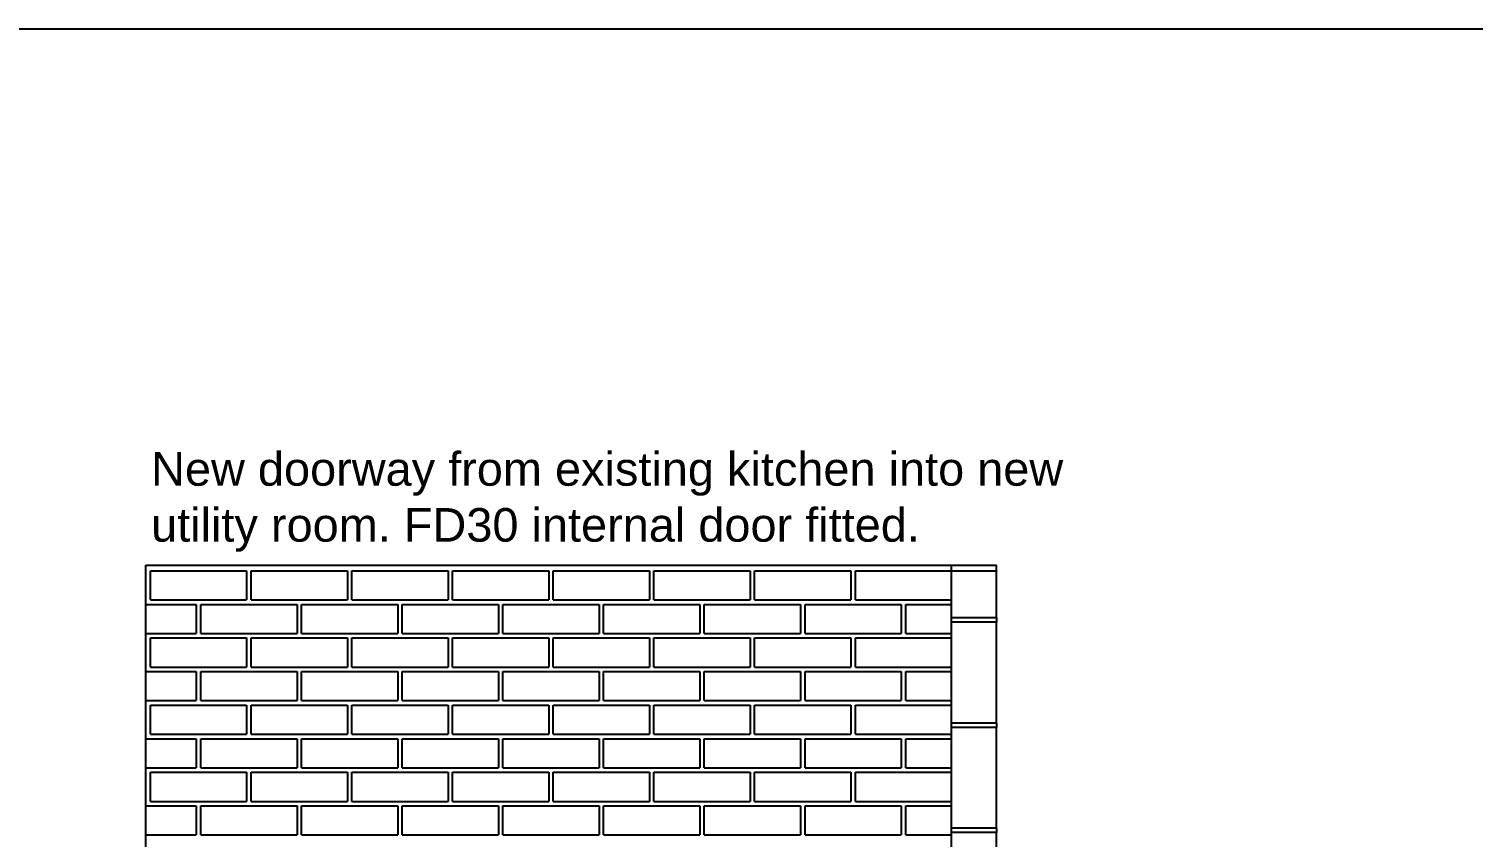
# Model space of a CAD drawing. Header units: millimetres. Extents: x -11841 to 102307, y -68819 to 40378.
# Drawn here: x 75719 to 78945, y 5218 to 7024 of the extents above; entities that cross this region are included whole.
import ezdxf

# ---------------------------------------------------------------- set-up
doc = ezdxf.new("R2010")
doc.units = ezdxf.units.MM
doc.styles.get("Standard").update_dxf_attribs({"font": 'Arial.ttf'})

msp = doc.modelspace()

# ---------------------------------------------------------------- linework, layer by layer
for p, q in [((29010.9, 7023.9), (102306.7, 7023.9)), ((75990.2, 5747.8), (75990.2, 5812.8)), ((75990.2, 5812.8), (76205.2, 5812.8)), ((76205.2, 5812.8), (76205.2, 5747.8)), ((76215.2, 5747.8), (76215.2, 5812.8)), ((76215.2, 5812.8), (76430.2, 5812.8)), ((76430.2, 5812.8), (76430.2, 5747.8)), ((76440.2, 5747.8), (76440.2, 5812.8)), ((76440.2, 5812.8), (76655.2, 5812.8)), ((76655.2, 5812.8), (76655.2, 5747.8)), ((76665.2, 5747.8), (76665.2, 5812.8)), ((76665.2, 5812.8), (76880.2, 5812.8)), ((76880.2, 5812.8), (76880.2, 5747.8)), ((76890.2, 5747.8), (76890.2, 5812.8)), ((76890.2, 5812.8), (77105.2, 5812.8)), ((77105.2, 5812.8), (77105.2, 5747.8)), ((77115.2, 5747.8), (77115.2, 5812.8)), ((77115.2, 5812.8), (77330.2, 5812.8)), ((77330.2, 5812.8), (77330.2, 5747.8)), ((77340.2, 5747.8), (77340.2, 5812.8)), ((77340.2, 5812.8), (77555.2, 5812.8)), ((77555.2, 5812.8), (77555.2, 5747.8)), ((77565.2, 5812.8), (77880.2, 5812.8)), ((77565.2, 5747.8), (77565.2, 5812.8)), ((75990.2, 5747.8), (76205.2, 5747.8)), ((76215.2, 5747.8), (76430.2, 5747.8)), ((76440.2, 5747.8), (76655.2, 5747.8)), ((76665.2, 5747.8), (76880.2, 5747.8)), ((76890.2, 5747.8), (77105.2, 5747.8)), ((77115.2, 5747.8), (77330.2, 5747.8)), ((77340.2, 5747.8), (77555.2, 5747.8)), ((77565.2, 5747.8), (77780.2, 5747.8)), ((75980.2, 5737.8), (76092.7, 5737.8)), ((76092.7, 5737.8), (76092.7, 5672.8)), ((76092.7, 5737.8), (76092.7, 5672.8)), ((76102.7, 5672.8), (76102.7, 5737.8)), ((76102.7, 5737.8), (76317.7, 5737.8)), ((76102.7, 5672.8), (76102.7, 5737.8)), ((76317.7, 5737.8), (76317.7, 5672.8)), ((76327.7, 5672.8), (76327.7, 5737.8)), ((76327.7, 5737.8), (76542.7, 5737.8)), ((76542.7, 5737.8), (76542.7, 5672.8)), ((76542.7, 5737.8), (76542.7, 5672.8)), ((76552.7, 5672.8), (76552.7, 5737.8)), ((76552.7, 5737.8), (76767.7, 5737.8)), ((76552.7, 5672.8), (76552.7, 5737.8)), ((76767.7, 5737.8), (76767.7, 5672.8)), ((76777.7, 5672.8), (76777.7, 5737.8)), ((76777.7, 5737.8), (76992.7, 5737.8)), ((76992.7, 5737.8), (76992.7, 5672.8)), ((76992.7, 5737.8), (76992.7, 5672.8)), ((77002.7, 5672.8), (77002.7, 5737.8)), ((77002.7, 5737.8), (77217.7, 5737.8)), ((77002.7, 5672.8), (77002.7, 5737.8)), ((77217.7, 5737.8), (77217.7, 5672.8)), ((77227.7, 5672.8), (77227.7, 5737.8)), ((77227.7, 5737.8), (77442.7, 5737.8)), ((77442.7, 5737.8), (77442.7, 5672.8)), ((77442.7, 5737.8), (77442.7, 5672.8)), ((77452.7, 5672.8), (77452.7, 5737.8)), ((77452.7, 5737.8), (77667.7, 5737.8)), ((77667.7, 5737.8), (77667.7, 5672.8)), ((77677.7, 5672.8), (77677.7, 5737.8)), ((77677.7, 5737.8), (77780.2, 5737.8)), ((75980.2, 5672.8), (76092.7, 5672.8)), ((75990.2, 5597.8), (75990.2, 5662.8)), ((75990.2, 5662.8), (76205.2, 5662.8)), ((76102.7, 5672.8), (76317.7, 5672.8)), ((76205.2, 5662.8), (76205.2, 5597.8)), ((76215.2, 5597.8), (76215.2, 5662.8)), ((76215.2, 5662.8), (76430.2, 5662.8)), ((76327.7, 5672.8), (76542.7, 5672.8)), ((76430.2, 5662.8), (76430.2, 5597.8)), ((76440.2, 5597.8), (76440.2, 5662.8)), ((76440.2, 5662.8), (76655.2, 5662.8)), ((76552.7, 5672.8), (76767.7, 5672.8)), ((76655.2, 5662.8), (76655.2, 5597.8)), ((76665.2, 5597.8), (76665.2, 5662.8)), ((76665.2, 5662.8), (76880.2, 5662.8)), ((76777.7, 5672.8), (76992.7, 5672.8)), ((76880.2, 5662.8), (76880.2, 5597.8)), ((76890.2, 5597.8), (76890.2, 5662.8)), ((76890.2, 5662.8), (77105.2, 5662.8)), ((77002.7, 5672.8), (77217.7, 5672.8)), ((77105.2, 5662.8), (77105.2, 5597.8)), ((77115.2, 5597.8), (77115.2, 5662.8)), ((77115.2, 5662.8), (77330.2, 5662.8)), ((77227.7, 5672.8), (77442.7, 5672.8)), ((77330.2, 5662.8), (77330.2, 5597.8)), ((77340.2, 5597.8), (77340.2, 5662.8)), ((77340.2, 5662.8), (77555.2, 5662.8)), ((77452.7, 5672.8), (77667.7, 5672.8)), ((77555.2, 5662.8), (77555.2, 5597.8)), ((77565.2, 5662.8), (77780.2, 5662.8)), ((77565.2, 5597.8), (77565.2, 5662.8)), ((77677.7, 5672.8), (77780.2, 5672.8)), ((75980.2, 5587.8), (76092.7, 5587.8)), ((75990.2, 5597.8), (76205.2, 5597.8)), ((76092.7, 5587.8), (76092.7, 5522.8)), ((76092.7, 5587.8), (76092.7, 5522.8)), ((76102.7, 5522.8), (76102.7, 5587.8)), ((76102.7, 5587.8), (76317.7, 5587.8)), ((76102.7, 5522.8), (76102.7, 5587.8)), ((76215.2, 5597.8), (76430.2, 5597.8)), ((76317.7, 5587.8), (76317.7, 5522.8)), ((76327.7, 5522.8), (76327.7, 5587.8)), ((76327.7, 5587.8), (76542.7, 5587.8)), ((76440.2, 5597.8), (76655.2, 5597.8)), ((76542.7, 5587.8), (76542.7, 5522.8)), ((76542.7, 5587.8), (76542.7, 5522.8)), ((76552.7, 5522.8), (76552.7, 5587.8)), ((76552.7, 5587.8), (76767.7, 5587.8)), ((76552.7, 5522.8), (76552.7, 5587.8)), ((76665.2, 5597.8), (76880.2, 5597.8)), ((76767.7, 5587.8), (76767.7, 5522.8)), ((76777.7, 5522.8), (76777.7, 5587.8)), ((76777.7, 5587.8), (76992.7, 5587.8)), ((76890.2, 5597.8), (77105.2, 5597.8)), ((76992.7, 5587.8), (76992.7, 5522.8)), ((76992.7, 5587.8), (76992.7, 5522.8)), ((77002.7, 5522.8), (77002.7, 5587.8)), ((77002.7, 5587.8), (77217.7, 5587.8)), ((77002.7, 5522.8), (77002.7, 5587.8)), ((77115.2, 5597.8), (77330.2, 5597.8)), ((77217.7, 5587.8), (77217.7, 5522.8)), ((77227.7, 5522.8), (77227.7, 5587.8)), ((77227.7, 5587.8), (77442.7, 5587.8)), ((77340.2, 5597.8), (77555.2, 5597.8)), ((77442.7, 5587.8), (77442.7, 5522.8)), ((77442.7, 5587.8), (77442.7, 5522.8)), ((77452.7, 5522.8), (77452.7, 5587.8)), ((77452.7, 5587.8), (77667.7, 5587.8)), ((77565.2, 5597.8), (77780.2, 5597.8)), ((77667.7, 5587.8), (77667.7, 5522.8)), ((77677.7, 5522.8), (77677.7, 5587.8)), ((77677.7, 5587.8), (77780.2, 5587.8)), ((75980.2, 5522.8), (76092.7, 5522.8)), ((76102.7, 5522.8), (76317.7, 5522.8)), ((76327.7, 5522.8), (76542.7, 5522.8)), ((76552.7, 5522.8), (76767.7, 5522.8)), ((76777.7, 5522.8), (76992.7, 5522.8)), ((77002.7, 5522.8), (77217.7, 5522.8)), ((77227.7, 5522.8), (77442.7, 5522.8)), ((77452.7, 5522.8), (77667.7, 5522.8)), ((77677.7, 5522.8), (77780.2, 5522.8)), ((75990.2, 5447.8), (75990.2, 5512.8)), ((75990.2, 5512.8), (76205.2, 5512.8)), ((76205.2, 5512.8), (76205.2, 5447.8)), ((76215.2, 5447.8), (76215.2, 5512.8)), ((76215.2, 5512.8), (76430.2, 5512.8)), ((76430.2, 5512.8), (76430.2, 5447.8)), ((76440.2, 5447.8), (76440.2, 5512.8)), ((76440.2, 5512.8), (76655.2, 5512.8)), ((76655.2, 5512.8), (76655.2, 5447.8)), ((76665.2, 5447.8), (76665.2, 5512.8)), ((76665.2, 5512.8), (76880.2, 5512.8)), ((76880.2, 5512.8), (76880.2, 5447.8)), ((76890.2, 5447.8), (76890.2, 5512.8)), ((76890.2, 5512.8), (77105.2, 5512.8)), ((77105.2, 5512.8), (77105.2, 5447.8)), ((77115.2, 5447.8), (77115.2, 5512.8)), ((77115.2, 5512.8), (77330.2, 5512.8)), ((77330.2, 5512.8), (77330.2, 5447.8)), ((77340.2, 5447.8), (77340.2, 5512.8)), ((77340.2, 5512.8), (77555.2, 5512.8)), ((77555.2, 5512.8), (77555.2, 5447.8)), ((77565.2, 5512.8), (77780.2, 5512.8)), ((77565.2, 5447.8), (77565.2, 5512.8)), ((75980.2, 5437.8), (76092.7, 5437.8)), ((75990.2, 5447.8), (76205.2, 5447.8)), ((76092.7, 5437.8), (76092.7, 5372.8)), ((76092.7, 5437.8), (76092.7, 5372.8)), ((76102.7, 5372.8), (76102.7, 5437.8)), ((76102.7, 5437.8), (76317.7, 5437.8)), ((76102.7, 5372.8), (76102.7, 5437.8)), ((76215.2, 5447.8), (76430.2, 5447.8)), ((76317.7, 5437.8), (76317.7, 5372.8)), ((76327.7, 5372.8), (76327.7, 5437.8)), ((76327.7, 5437.8), (76542.7, 5437.8)), ((76440.2, 5447.8), (76655.2, 5447.8)), ((76542.7, 5437.8), (76542.7, 5372.8)), ((76542.7, 5437.8), (76542.7, 5372.8)), ((76552.7, 5372.8), (76552.7, 5437.8)), ((76552.7, 5437.8), (76767.7, 5437.8)), ((76552.7, 5372.8), (76552.7, 5437.8)), ((76665.2, 5447.8), (76880.2, 5447.8)), ((76767.7, 5437.8), (76767.7, 5372.8)), ((76777.7, 5372.8), (76777.7, 5437.8)), ((76777.7, 5437.8), (76992.7, 5437.8)), ((76890.2, 5447.8), (77105.2, 5447.8)), ((76992.7, 5437.8), (76992.7, 5372.8)), ((76992.7, 5437.8), (76992.7, 5372.8)), ((77002.7, 5372.8), (77002.7, 5437.8)), ((77002.7, 5437.8), (77217.7, 5437.8)), ((77002.7, 5372.8), (77002.7, 5437.8)), ((77115.2, 5447.8), (77330.2, 5447.8)), ((77217.7, 5437.8), (77217.7, 5372.8)), ((77227.7, 5372.8), (77227.7, 5437.8)), ((77227.7, 5437.8), (77442.7, 5437.8)), ((77340.2, 5447.8), (77555.2, 5447.8)), ((77442.7, 5437.8), (77442.7, 5372.8)), ((77442.7, 5437.8), (77442.7, 5372.8)), ((77452.7, 5372.8), (77452.7, 5437.8)), ((77452.7, 5437.8), (77667.7, 5437.8)), ((77565.2, 5447.8), (77780.2, 5447.8)), ((77667.7, 5437.8), (77667.7, 5372.8)), ((77677.7, 5372.8), (77677.7, 5437.8)), ((77677.7, 5437.8), (77780.2, 5437.8)), ((75980.2, 5372.8), (76092.7, 5372.8)), ((75990.2, 5297.8), (75990.2, 5362.8)), ((75990.2, 5362.8), (76205.2, 5362.8)), ((76102.7, 5372.8), (76317.7, 5372.8)), ((76205.2, 5362.8), (76205.2, 5297.8)), ((76215.2, 5297.8), (76215.2, 5362.8)), ((76215.2, 5362.8), (76430.2, 5362.8)), ((76327.7, 5372.8), (76542.7, 5372.8)), ((76430.2, 5362.8), (76430.2, 5297.8)), ((76440.2, 5297.8), (76440.2, 5362.8)), ((76440.2, 5362.8), (76655.2, 5362.8)), ((76552.7, 5372.8), (76767.7, 5372.8)), ((76655.2, 5362.8), (76655.2, 5297.8)), ((76665.2, 5297.8), (76665.2, 5362.8)), ((76665.2, 5362.8), (76880.2, 5362.8)), ((76777.7, 5372.8), (76992.7, 5372.8)), ((76880.2, 5362.8), (76880.2, 5297.8)), ((76890.2, 5297.8), (76890.2, 5362.8)), ((76890.2, 5362.8), (77105.2, 5362.8)), ((77002.7, 5372.8), (77217.7, 5372.8)), ((77105.2, 5362.8), (77105.2, 5297.8)), ((77115.2, 5297.8), (77115.2, 5362.8)), ((77115.2, 5362.8), (77330.2, 5362.8)), ((77227.7, 5372.8), (77442.7, 5372.8)), ((77330.2, 5362.8), (77330.2, 5297.8)), ((77340.2, 5297.8), (77340.2, 5362.8)), ((77340.2, 5362.8), (77555.2, 5362.8)), ((77452.7, 5372.8), (77667.7, 5372.8)), ((77555.2, 5362.8), (77555.2, 5297.8)), ((77565.2, 5362.8), (77780.2, 5362.8)), ((77565.2, 5297.8), (77565.2, 5362.8)), ((77677.7, 5372.8), (77780.2, 5372.8)), ((75990.2, 5297.8), (76205.2, 5297.8)), ((76215.2, 5297.8), (76430.2, 5297.8)), ((76440.2, 5297.8), (76655.2, 5297.8)), ((76665.2, 5297.8), (76880.2, 5297.8)), ((76890.2, 5297.8), (77105.2, 5297.8)), ((77115.2, 5297.8), (77330.2, 5297.8)), ((77340.2, 5297.8), (77555.2, 5297.8)), ((77565.2, 5297.8), (77780.2, 5297.8)), ((75980.2, 5287.8), (76092.7, 5287.8)), ((76092.7, 5287.8), (76092.7, 5222.8)), ((76092.7, 5287.8), (76092.7, 5222.8)), ((76102.7, 5222.8), (76102.7, 5287.8)), ((76102.7, 5287.8), (76317.7, 5287.8)), ((76102.7, 5222.8), (76102.7, 5287.8)), ((76317.7, 5287.8), (76317.7, 5222.8)), ((76327.7, 5222.8), (76327.7, 5287.8)), ((76327.7, 5287.8), (76542.7, 5287.8)), ((76542.7, 5287.8), (76542.7, 5222.8)), ((76542.7, 5287.8), (76542.7, 5222.8)), ((76552.7, 5222.8), (76552.7, 5287.8)), ((76552.7, 5287.8), (76767.7, 5287.8)), ((76552.7, 5222.8), (76552.7, 5287.8)), ((76767.7, 5287.8), (76767.7, 5222.8)), ((76777.7, 5222.8), (76777.7, 5287.8)), ((76777.7, 5287.8), (76992.7, 5287.8)), ((76992.7, 5287.8), (76992.7, 5222.8)), ((76992.7, 5287.8), (76992.7, 5222.8)), ((77002.7, 5222.8), (77002.7, 5287.8)), ((77002.7, 5287.8), (77217.7, 5287.8)), ((77002.7, 5222.8), (77002.7, 5287.8)), ((77217.7, 5287.8), (77217.7, 5222.8)), ((77227.7, 5222.8), (77227.7, 5287.8)), ((77227.7, 5287.8), (77442.7, 5287.8)), ((77442.7, 5287.8), (77442.7, 5222.8)), ((77442.7, 5287.8), (77442.7, 5222.8)), ((77452.7, 5222.8), (77452.7, 5287.8)), ((77452.7, 5287.8), (77667.7, 5287.8)), ((77667.7, 5287.8), (77667.7, 5222.8)), ((77677.7, 5222.8), (77677.7, 5287.8)), ((77677.7, 5287.8), (77780.2, 5287.8)), ((75980.2, 5222.8), (76092.7, 5222.8)), ((76102.7, 5222.8), (76317.7, 5222.8)), ((76327.7, 5222.8), (76542.7, 5222.8)), ((76552.7, 5222.8), (76767.7, 5222.8)), ((76777.7, 5222.8), (76992.7, 5222.8)), ((77002.7, 5222.8), (77217.7, 5222.8)), ((77227.7, 5222.8), (77442.7, 5222.8)), ((77452.7, 5222.8), (77667.7, 5222.8)), ((77677.7, 5222.8), (77780.2, 5222.8))]:
    msp.add_line(p, q)
at = {"ltscale": 0.58}
for p, q in [((75980.2, 2887.8), (75980.2, 5825.8)), ((75980.2, 5825.8), (77880.2, 5825.8)), ((77780.2, 2887.8), (77780.2, 5825.8)), ((77880.2, 5707.8), (77880.2, 5825.8)), ((77880.2, 5707.8), (77780.2, 5707.8)), ((77880.2, 5697.8), (77780.2, 5697.8)), ((77880.2, 5707.8), (77880.2, 5697.8)), ((77880.2, 5472.8), (77880.2, 5697.8)), ((76280.2, 5672.8), (76280.2, 5673)), ((76730.2, 5672.8), (76730.2, 5673)), ((77180.2, 5672.8), (77180.2, 5673)), ((77180.2, 5522.8), (77180.2, 5523)), ((77880.2, 5472.8), (77780.2, 5472.8)), ((77880.2, 5462.8), (77780.2, 5462.8)), ((77880.2, 5472.8), (77880.2, 5462.8)), ((77880.2, 5237.8), (77880.2, 5462.8)), ((76280.2, 5372.8), (76280.2, 5373)), ((76730.2, 5372.8), (76730.2, 5373)), ((77180.2, 5372.8), (77180.2, 5373)), ((77880.2, 5237.8), (77780.2, 5237.8)), ((77880.2, 5227.8), (77780.2, 5227.8)), ((77880.2, 5237.8), (77880.2, 5227.8)), ((77880.2, 5002.8), (77880.2, 5227.8)), ((77180.2, 5222.8), (77180.2, 5223))]:
    msp.add_line(p, q, dxfattribs=at)

# ---------------------------------------------------------------- texts
at = {"ltscale": 0.58, "insert": (75991.7, 6078.1), "char_height": 75, "attachment_point": 1}
msp.add_mtext_dynamic_manual_height_columns('New doorway from existing kitchen into new utility room. FD30 internal door fitted.', width=2217.117, gutter_width=12.5, heights=[0], dxfattribs=at)

doc.saveas('drawing.dxf')
